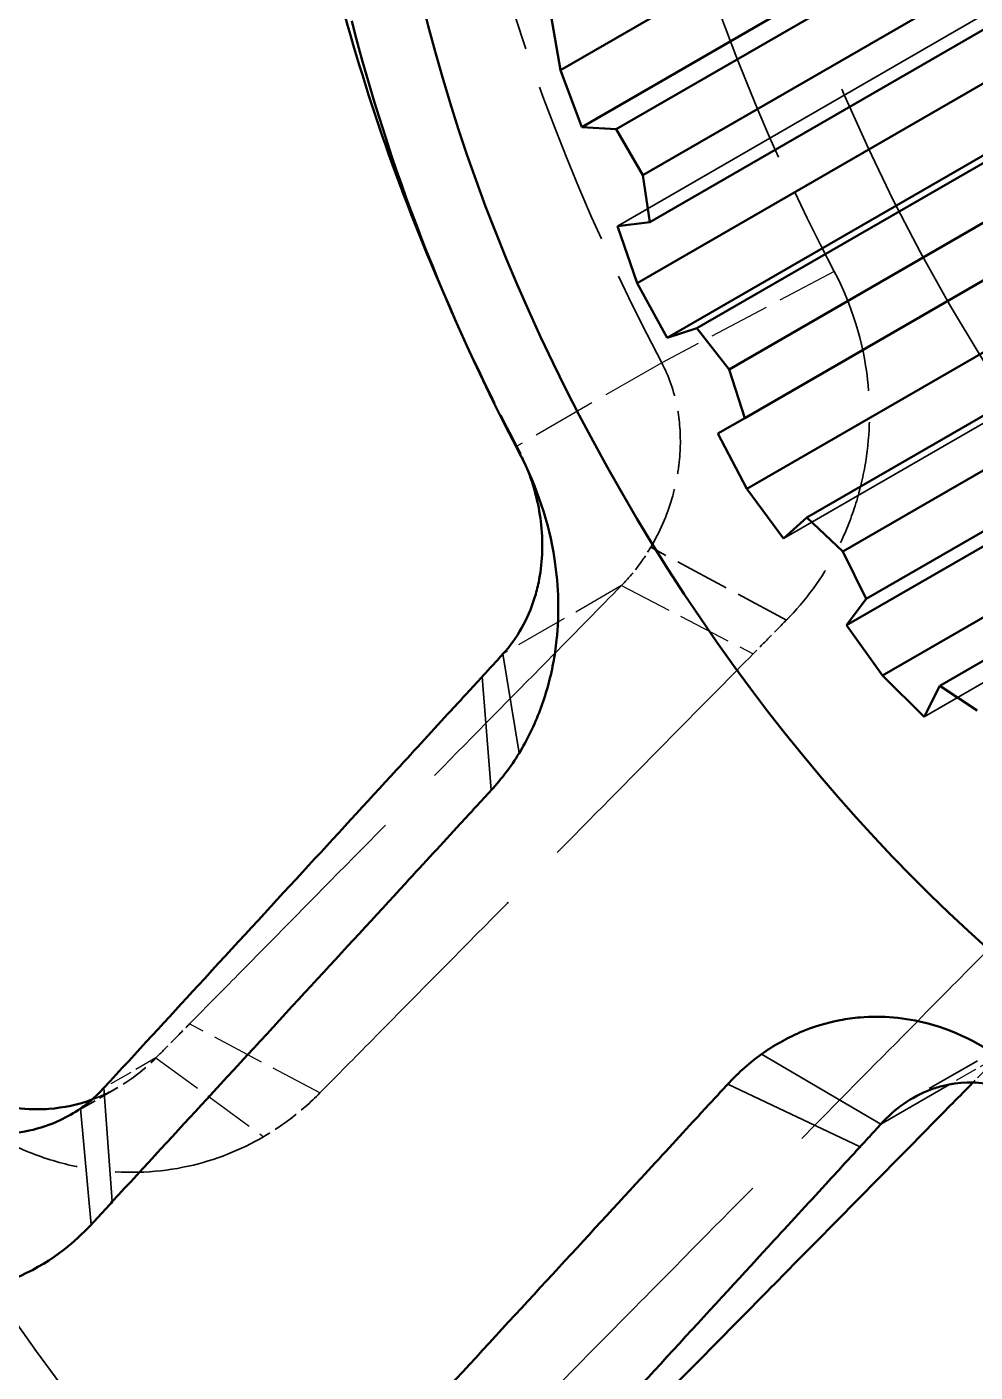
# Model space of a CAD drawing. Header units: millimetres. Extents: x 0 to 840, y 0 to 594.
# Drawn here: x 117.17 to 141.75, y 405.01 to 439.89 of the extents above; entities that cross this region are included whole.
import ezdxf

# ---------------------------------------------------------------- set-up
doc = ezdxf.new("R2010")
doc.units = ezdxf.units.MM
doc.header["$LTSCALE"] = 2
doc.linetypes.add('DASHED', pattern=[0.2067, 0.1654, -0.0413])
for name, color, linetype, lineweight in [('Hidden (ANSI)', 7, 'DASHED', 35), ('Hidden Narrow (ANSI)', 7, 'DASHED', 25), ('Visible (ANSI)', 7, 'Continuous', 50), ('Visible Narrow (ANSI)', 7, 'Continuous', 35)]:
    doc.layers.add(name, color=color, linetype=linetype, lineweight=lineweight)

msp = doc.modelspace()

# ---------------------------------------------------------------- linework, layer by layer
at = {"layer": 'Hidden (ANSI)', "ltscale": 32.656025}
for p, q in [((132.48, 434.731), (151.572, 445.754)), ((136.787, 426.631), (155.878, 437.654)), ((140.432, 422.004), (159.524, 433.027))]:
    msp.add_line(p, q, dxfattribs=at)
at = {"layer": 'Hidden (ANSI)', "ltscale": 4.286345}
msp.add_line((136.861, 424.512), (133.345, 426.4), dxfattribs=at)
at = {"layer": 'Hidden (ANSI)', "ltscale": 4.351354}
msp.add_line((143.371, 413.986), (140.14, 412.121), dxfattribs=at)
at = {"layer": 'Hidden (ANSI)', "ltscale": 1.652235}
msp.add_line((119.531, 412.393), (118.304, 411.685), dxfattribs=at)
at = {"layer": 'Hidden (ANSI)', "ltscale": 27.634188}
msp.add_ellipse((144.068, 434.42), major_axis=(-40, 69.282), ratio=0.57735, start_param=5.497787, end_param=10.210176, dxfattribs=at)
at = {"layer": 'Hidden (ANSI)', "ltscale": 27.979616}
for centre, start_param, end_param in [((143.361, 434.011), 3.141593, 6.283185), ((139.118, 431.562), 3.926991, 5.497787)]:
    msp.add_ellipse(centre, major_axis=(40.5, -70.148), ratio=0.57735, start_param=start_param, end_param=end_param, dxfattribs=at)
at = {"layer": 'Hidden (ANSI)', "ltscale": 27.864473}
msp.add_ellipse((144.068, 434.42), major_axis=(-33, 57.158), ratio=0.57735, dxfattribs=at)
at = {"layer": 'Hidden (ANSI)', "ltscale": 26.821417}
msp.add_ellipse((156.089, 441.36), major_axis=(-15, 25.981), ratio=0.57735, dxfattribs=at)
at = {"layer": 'Hidden (ANSI)', "ltscale": 11.843507}
msp.add_ellipse((155.325, 440.919), major_axis=(16.144, -27.962), ratio=0.57735, start_param=4.258003, end_param=4.643177, dxfattribs=at)
at = {"layer": 'Hidden (ANSI)', "ltscale": 12.838596}
msp.add_ellipse((152.298, 439.171), major_axis=(-17.5, 30.311), ratio=0.57735, start_param=1.11641, end_param=1.501584, dxfattribs=at)
at = {"layer": 'Hidden (ANSI)', "ltscale": 4.190857}
msp.add_ellipse((148.546, 437.005), major_axis=(17.5, -30.311), ratio=0.57735, start_param=4.517444, end_param=4.643177, dxfattribs=at)
at = {"layer": 'Hidden (ANSI)', "ltscale": 9.811277}
msp.add_open_spline([(138.103, 433.554), (138.55, 432.705), (138.857, 431.72), (139.055, 429.967), (139.02, 429.195), (138.896, 428.496), (138.829, 428.117), (138.739, 427.763), (138.505, 427.057), (138.363, 426.712), (137.864, 425.72), (137.438, 425.117), (136.923, 424.575), (136.892, 424.543), (136.861, 424.512)], degree=3, knots=[-2.4474284, -2.4474284, -2.4474284, -2.4474284, -2.275848, -2.275848, -2.1377419, -2.1377419, -2.1377419, -2.0626824, -2.0626824, -1.9876229, -1.9876229, -1.8375039, -1.8375039, -1.8280554, -1.8280554, -1.8280554, -1.8280554], dxfattribs=at)
at = {"layer": 'Hidden (ANSI)', "ltscale": 4.932088}
msp.add_open_spline([(133.345, 426.4), (133.36, 426.426), (133.374, 426.451), (133.619, 426.878), (133.796, 427.309), (133.974, 427.946), (134.019, 428.156), (134.082, 428.564), (134.101, 428.759), (134.109, 428.957), (134.123, 429.322), (134.096, 429.689), (133.95, 430.456), (133.809, 430.846), (133.629, 431.188)], degree=3, knots=[1.8280554, 1.8280554, 1.8280554, 1.8280554, 1.8375039, 1.8375039, 1.9876229, 1.9876229, 2.0626824, 2.0626824, 2.1377419, 2.1377419, 2.1377419, 2.275848, 2.275848, 2.4474284, 2.4474284, 2.4474284, 2.4474284], dxfattribs=at)
at = {"layer": 'Hidden (ANSI)', "ltscale": 0.679705}
msp.add_open_spline([(129.878, 429.022), (129.986, 428.815), (130.084, 428.598), (130.168, 428.375)], degree=3, dxfattribs=at)
at = {"layer": 'Hidden (ANSI)', "ltscale": 3.346239}
msp.add_open_spline([(130.096, 428.559), (130.152, 428.426), (130.209, 428.289), (130.268, 428.151)], degree=3, dxfattribs=at)
at = {"layer": 'Hidden (ANSI)', "ltscale": 1.331797}
msp.add_open_spline([(132.585, 425.407), (132.729, 425.554), (132.865, 425.711), (133.118, 426.042), (133.235, 426.216), (133.345, 426.4)], degree=3, knots=[2.8756686, 2.8756686, 2.8756686, 2.8756686, 2.9651426, 2.9651426, 3.0546167, 3.0546167, 3.0546167, 3.0546167], dxfattribs=at)
at = {"layer": 'Hidden (ANSI)', "ltscale": 21.877134}
msp.add_open_spline([(121.39, 414.043), (121.845, 414.505), (122.296, 414.962), (123.455, 416.138), (124.153, 416.846), (125.923, 418.642), (126.964, 419.698), (127.96, 420.71), (128.956, 421.721), (129.907, 422.687), (131.425, 424.228), (132.013, 424.826), (132.585, 425.407)], degree=3, knots=[0.923966, 0.923966, 0.923966, 0.923966, 1.126237, 1.126237, 1.456626, 1.456626, 1.989291, 1.989291, 1.989291, 2.521954, 2.521954, 2.875669, 2.875669, 2.875669, 2.875669], dxfattribs=at)
at = {"layer": 'Hidden (ANSI)', "ltscale": 1.321626}
msp.add_open_spline([(136.861, 424.512), (136.72, 424.368), (136.577, 424.224), (136.291, 423.933), (136.146, 423.786), (136.001, 423.639)], degree=3, knots=[-3.0546167, -3.0546167, -3.0546167, -3.0546167, -2.9651426, -2.9651426, -2.8756686, -2.8756686, -2.8756686, -2.8756686], dxfattribs=at)
at = {"layer": 'Hidden (ANSI)', "ltscale": 21.892319}
for points, knots in [([(136.001, 423.639), (135.426, 423.056), (134.835, 422.457), (133.312, 420.912), (132.358, 419.944), (131.358, 418.931), (130.359, 417.918), (129.315, 416.859), (127.54, 415.06), (126.841, 414.352), (125.678, 413.174), (125.227, 412.717), (124.771, 412.254)], [-2.875669, -2.875669, -2.875669, -2.875669, -2.521954, -2.521954, -1.989291, -1.989291, -1.989291, -1.456626, -1.456626, -1.126237, -1.126237, -0.923966, -0.923966, -0.923966, -0.923966]), ([(130.899, 404.631), (131.362, 405.1), (131.821, 405.564), (132.994, 406.753), (133.697, 407.465), (135.48, 409.271), (136.527, 410.33), (137.525, 411.342), (138.524, 412.353), (139.475, 413.316), (140.985, 414.846), (141.567, 415.436), (142.133, 416.01)], [-3.219379, -3.219379, -3.219379, -3.219379, -3.036844, -3.036844, -2.740542, -2.740542, -2.261699, -2.261699, -2.261699, -1.78286, -1.78286, -1.466705, -1.466705, -1.466705, -1.466705])]:
    msp.add_open_spline(points, degree=3, knots=knots, dxfattribs=at)
at = {"layer": 'Hidden (ANSI)', "ltscale": 12.125346}
msp.add_open_spline([(123.311, 411.118), (122.719, 410.772), (122.056, 410.507), (120.606, 410.187), (119.811, 410.15), (119.031, 410.248), (118.792, 410.278), (118.555, 410.32), (117.909, 410.468), (117.485, 410.604), (116.362, 411.083), (115.668, 411.507), (114.309, 412.652), (113.669, 413.412), (113.183, 414.22)], degree=3, knots=[-1.6166112, -1.6166112, -1.6166112, -1.6166112, -1.4630533, -1.4630533, -1.2976225, -1.2976225, -1.2976225, -1.2470682, -1.2470682, -1.1579183, -1.1579183, -1.0104949, -1.0104949, -0.8395192, -0.8395192, -0.8395192, -0.8395192], dxfattribs=at)
at = {"layer": 'Hidden (ANSI)', "ltscale": 1.337729}
msp.add_open_spline([(120.517, 413.159), (120.654, 413.298), (120.786, 413.431), (121.07, 413.719), (121.229, 413.88), (121.39, 414.043)], degree=3, knots=[1.6166112, 1.6166112, 1.6166112, 1.6166112, 1.6790384, 1.6790384, 1.7557259, 1.7557259, 1.7557259, 1.7557259], dxfattribs=at)
at = {"layer": 'Hidden (ANSI)', "ltscale": 2.200742}
msp.add_open_spline([(118.857, 412.079), (119.019, 412.138), (119.177, 412.206), (119.779, 412.513), (120.18, 412.818), (120.517, 413.159)], degree=3, knots=[1.4111705, 1.4111705, 1.4111705, 1.4111705, 1.4630533, 1.4630533, 1.6166112, 1.6166112, 1.6166112, 1.6166112], dxfattribs=at)
at = {"layer": 'Hidden (ANSI)', "ltscale": 1.058369}
msp.add_open_spline([(142.383, 413.218), (142.156, 412.989), (141.928, 412.756), (141.696, 412.52)], degree=3, dxfattribs=at)
at = {"layer": 'Hidden (ANSI)', "ltscale": 2.019321}
msp.add_open_spline([(124.771, 412.254), (124.523, 412.003), (124.263, 411.777), (123.781, 411.413), (123.552, 411.259), (123.311, 411.118)], degree=3, knots=[-1.7557259, -1.7557259, -1.7557259, -1.7557259, -1.6790384, -1.6790384, -1.6166112, -1.6166112, -1.6166112, -1.6166112], dxfattribs=at)
at = {"layer": 'Hidden Narrow (ANSI)', "ltscale": 4.826541}
msp.add_line((138.103, 433.554), (133.629, 431.188), dxfattribs=at)
at = {"layer": 'Hidden Narrow (ANSI)', "ltscale": 5.052637}
msp.add_line((133.629, 431.188), (129.878, 429.022), dxfattribs=at)
at = {"layer": 'Hidden Narrow (ANSI)', "ltscale": 3.340987}
msp.add_line((129.878, 429.022), (129.945, 428.834), dxfattribs=at)
at = {"layer": 'Hidden Narrow (ANSI)', "ltscale": 4.136061}
msp.add_line((132.585, 425.407), (129.514, 423.634), dxfattribs=at)
at = {"layer": 'Hidden Narrow (ANSI)', "ltscale": 4.179332}
msp.add_line((132.585, 425.407), (136.001, 423.639), dxfattribs=at)
at = {"layer": 'Hidden Narrow (ANSI)', "ltscale": 4.13945}
msp.add_line((124.771, 412.254), (121.39, 414.043), dxfattribs=at)
at = {"layer": 'Hidden Narrow (ANSI)', "ltscale": 1.811612}
msp.add_line((120.517, 413.159), (119.172, 412.383), dxfattribs=at)
at = {"layer": 'Hidden Narrow (ANSI)', "ltscale": 4.030493}
msp.add_line((120.517, 413.159), (123.311, 411.118), dxfattribs=at)
at = {"layer": 'Hidden Narrow (ANSI)', "ltscale": 1.737118}
msp.add_line((142.383, 413.218), (141.093, 412.474), dxfattribs=at)
at = {"layer": 'Visible (ANSI)'}
for p, q in [((131.008, 438.775), (150.099, 449.797)), ((131.556, 437.297), (150.648, 448.319)), ((132.453, 437.245), (151.545, 448.268)), ((133.137, 436.046), (152.229, 447.069)), ((133.321, 434.832), (152.413, 445.855)), ((132.996, 433.252), (152.088, 444.275)), ((134.543, 432.083), (153.635, 443.105)), ((133.769, 431.829), (152.861, 442.852)), ((135.375, 431.011), (154.466, 442.034)), ((135.783, 429.752), (154.875, 440.774)), ((131.008, 438.775), (130.751, 440.212)), ((135.833, 427.915), (154.925, 438.938)), ((131.556, 437.297), (131.008, 438.775)), ((137.393, 427.175), (156.485, 438.197)), ((132.453, 437.245), (131.556, 437.297)), ((133.137, 436.046), (132.453, 437.245)), ((138.323, 426.294), (157.414, 437.316)), ((133.321, 434.832), (133.137, 436.046)), ((138.931, 425.061), (158.023, 436.083)), ((138.422, 424.383), (157.514, 435.405)), ((132.48, 434.731), (133.321, 434.832)), ((132.996, 433.252), (132.48, 434.731)), ((139.355, 423.076), (158.447, 434.098)), ((140.836, 422.807), (159.928, 433.829)), ((133.769, 431.829), (132.996, 433.252)), ((128.209, 432.456), (127.988, 432.964)), ((134.543, 432.083), (133.769, 431.829)), ((135.375, 431.011), (134.543, 432.083)), ((135.783, 429.752), (135.375, 431.011)), ((135.087, 429.35), (135.783, 429.752)), ((135.833, 427.915), (135.087, 429.35)), ((136.787, 426.631), (135.833, 427.915)), ((137.393, 427.175), (136.787, 426.631)), ((138.323, 426.294), (137.393, 427.175)), ((138.931, 425.061), (138.323, 426.294)), ((138.422, 424.383), (138.931, 425.061)), ((139.355, 423.076), (138.422, 424.383)), ((140.432, 422.004), (139.355, 423.076)), ((140.836, 422.807), (140.432, 422.004)), ((141.81, 422.167), (140.836, 422.807))]:
    msp.add_line(p, q, dxfattribs=at)
for centre, major_axis, start_param, end_param in [((143.361, 434.011), (-40.5, 70.148), 3.141593, 6.283185), ((139.118, 431.562), (40.5, -70.148), 5.497787, 10.210176), ((148.546, 437.005), (17.5, -30.311), 4.258003, 4.517444), ((147.096, 436.168), (-16.077, 27.846), 1.11641, 1.501584)]:
    msp.add_ellipse(centre, major_axis=major_axis, ratio=0.57735, start_param=start_param, end_param=end_param, dxfattribs=at)
for centre, major_axis in [((138.411, 431.154), (-40, 69.282)), ((138.411, 431.154), (35, -60.622)), ((138.634, 431.283), (-34.026, 58.934)), ((147.603, 436.461), (-15, 25.981))]:
    msp.add_ellipse(centre, major_axis=major_axis, ratio=0.57735, dxfattribs=at)
for points, knots in [([(129.934, 421.064), (130.147, 421.414), (130.33, 421.79), (130.626, 422.575), (130.739, 422.983), (130.853, 423.588), (130.883, 423.791), (130.905, 424), (130.975, 424.658), (130.963, 425.374), (130.706, 427.044), (130.382, 428.001), (129.945, 428.834)], [-1.2284423, -1.2284423, -1.2284423, -1.2284423, -1.1412346, -1.1412346, -1.0544509, -1.0544509, -1.0130323, -1.0130323, -1.0130323, -0.8823672, -0.8823672, -0.7102834, -0.7102834, -0.7102834, -0.7102834]), ([(130.168, 428.375), (130.339, 427.924), (130.457, 427.448), (130.562, 426.457), (130.533, 425.947), (130.44, 425.497), (130.411, 425.354), (130.375, 425.217), (130.249, 424.813), (130.136, 424.549), (129.859, 424.06), (129.695, 423.834), (129.514, 423.634)], [0.7673106, 0.7673106, 0.7673106, 0.7673106, 0.8823672, 0.8823672, 1.0130323, 1.0130323, 1.0130323, 1.0544509, 1.0544509, 1.1412346, 1.1412346, 1.2284423, 1.2284423, 1.2284423, 1.2284423]), ([(129.514, 423.634), (129.423, 423.534), (129.332, 423.435), (129.153, 423.239), (129.064, 423.142), (128.975, 423.045)], [1.22844234, 1.22844234, 1.22844234, 1.22844234, 1.27211174, 1.27211174, 1.31578114, 1.31578114, 1.31578114, 1.31578114]), ([(128.975, 423.045), (128.712, 422.758), (128.446, 422.469), (127.715, 421.673), (127.242, 421.159), (125.98, 419.785), (125.168, 418.902), (124.314, 417.973), (123.46, 417.044), (122.563, 416.069), (120.837, 414.192), (120.023, 413.308), (119.172, 412.383)], [1.141655, 1.141655, 1.141655, 1.141655, 1.29547, 1.29547, 1.555453, 1.555453, 1.969255, 1.969255, 1.969255, 2.383056, 2.383056, 2.72399, 2.72399, 2.72399, 2.72399]), ([(129.212, 420.104), (129.345, 420.248), (129.472, 420.401), (129.713, 420.721), (129.827, 420.889), (129.934, 421.064)], [-1.31578114, -1.31578114, -1.31578114, -1.31578114, -1.27211174, -1.27211174, -1.22844234, -1.22844234, -1.22844234, -1.22844234]), ([(119.388, 409.434), (120.241, 410.36), (121.056, 411.245), (122.785, 413.122), (123.684, 414.098), (124.54, 415.028), (125.396, 415.957), (126.209, 416.841), (127.474, 418.216), (127.948, 418.73), (128.681, 419.527), (128.948, 419.817), (129.212, 420.104)], [-2.72399, -2.72399, -2.72399, -2.72399, -2.383056, -2.383056, -1.969255, -1.969255, -1.969255, -1.555453, -1.555453, -1.29547, -1.29547, -1.141655, -1.141655, -1.141655, -1.141655]), ([(113.28, 414.375), (113.651, 413.76), (114.157, 413.192), (115.223, 412.4), (115.763, 412.138), (116.615, 411.899), (116.931, 411.85), (117.403, 411.825), (117.575, 411.827), (117.745, 411.84), (118.127, 411.867), (118.503, 411.95), (118.857, 412.079)], [0.8395192, 0.8395192, 0.8395192, 0.8395192, 1.0104949, 1.0104949, 1.1579183, 1.1579183, 1.2470682, 1.2470682, 1.2976225, 1.2976225, 1.2976225, 1.4111705, 1.4111705, 1.4111705, 1.4111705]), ([(142.744, 412.912), (142.09, 413.436), (141.319, 413.842), (139.938, 414.209), (139.335, 414.258), (138.774, 414.211), (138.596, 414.196), (138.423, 414.171), (137.901, 414.072), (137.547, 413.964), (136.859, 413.668), (136.525, 413.479), (136.212, 413.254)], [-0.7102834, -0.7102834, -0.7102834, -0.7102834, -0.5381997, -0.5381997, -0.4075346, -0.4075346, -0.4075346, -0.3661159, -0.3661159, -0.2793322, -0.2793322, -0.1921245, -0.1921245, -0.1921245, -0.1921245]), ([(118.565, 411.851), (118.393, 411.731), (118.214, 411.629), (117.53, 411.307), (116.946, 411.183), (115.902, 411.193), (115.44, 411.277), (115.013, 411.42), (114.902, 411.457), (114.794, 411.497), (114.417, 411.654), (114.146, 411.797), (113.493, 412.22), (113.128, 412.534), (112.571, 413.153), (112.359, 413.444), (112.18, 413.74)], [1.3853329, 1.3853329, 1.3853329, 1.3853329, 1.4584929, 1.4584929, 1.6663335, 1.6663335, 1.8313548, 1.8313548, 1.8313548, 1.874174, 1.874174, 1.9840563, 1.9840563, 2.1501704, 2.1501704, 2.2773767, 2.2773767, 2.2773767, 2.2773767]), ([(136.212, 413.254), (136.04, 413.129), (135.873, 412.994), (135.584, 412.732), (135.46, 412.608), (135.341, 412.479)], [-0.19212449, -0.19212449, -0.19212449, -0.19212449, -0.1439241, -0.1439241, -0.10478569, -0.10478569, -0.10478569, -0.10478569]), ([(119.172, 412.383), (119.081, 412.284), (118.985, 412.19), (118.783, 412.012), (118.677, 411.929), (118.565, 411.851)], [2.72399029, 2.72399029, 2.72399029, 2.72399029, 2.76042306, 2.76042306, 2.79685582, 2.79685582, 2.79685582, 2.79685582]), ([(135.341, 412.479), (135.074, 412.189), (134.803, 411.896), (134.064, 411.093), (133.588, 410.576), (132.317, 409.196), (131.5, 408.31), (130.643, 407.38), (129.786, 406.449), (128.889, 405.475), (127.167, 403.607), (126.359, 402.73), (125.514, 401.813)], [-2.80437, -2.80437, -2.80437, -2.80437, -2.630747, -2.630747, -2.338751, -2.338751, -1.873127, -1.873127, -1.873127, -1.407506, -1.407506, -1.024596, -1.024596, -1.024596, -1.024596]), ([(141.696, 412.52), (141.351, 412.17), (141, 411.813), (139.737, 410.53), (138.79, 409.568), (137.795, 408.558), (136.8, 407.548), (135.757, 406.49), (133.979, 404.685), (133.278, 403.974), (132.108, 402.787), (131.65, 402.323), (131.188, 401.854)], [1.593714, 1.593714, 1.593714, 1.593714, 1.78286, 1.78286, 2.261699, 2.261699, 2.261699, 2.740542, 2.740542, 3.036844, 3.036844, 3.219379, 3.219379, 3.219379, 3.219379]), ([(139.312, 411.445), (139.493, 411.645), (139.694, 411.824), (140.124, 412.123), (140.353, 412.244), (140.698, 412.375), (140.815, 412.411), (140.936, 412.44), (141.317, 412.532), (141.742, 412.55), (142.741, 412.365), (143.32, 412.083), (143.809, 411.691)], [0.1921245, 0.1921245, 0.1921245, 0.1921245, 0.2793322, 0.2793322, 0.3661159, 0.3661159, 0.4075346, 0.4075346, 0.4075346, 0.5381997, 0.5381997, 0.7102834, 0.7102834, 0.7102834, 0.7102834]), ([(138.773, 410.857), (138.853, 410.943), (138.933, 411.03), (139.112, 411.226), (139.211, 411.335), (139.312, 411.445)], [0.10478569, 0.10478569, 0.10478569, 0.10478569, 0.1439241, 0.1439241, 0.19212449, 0.19212449, 0.19212449, 0.19212449]), ([(108.011, 411.229), (108.367, 410.638), (108.798, 410.064), (109.921, 408.88), (110.65, 408.316), (111.897, 407.63), (112.402, 407.422), (113.081, 407.224), (113.273, 407.176), (113.468, 407.138), (114.217, 406.989), (114.986, 406.976), (116.622, 407.27), (117.463, 407.663), (118.383, 408.383), (118.617, 408.598), (118.836, 408.834)], [-2.2773767, -2.2773767, -2.2773767, -2.2773767, -2.1501704, -2.1501704, -1.9840563, -1.9840563, -1.874174, -1.874174, -1.8313548, -1.8313548, -1.8313548, -1.6663335, -1.6663335, -1.4584929, -1.4584929, -1.3853329, -1.3853329, -1.3853329, -1.3853329]), ([(128.97, 400.194), (129.813, 401.11), (130.62, 401.987), (132.338, 403.855), (133.233, 404.829), (134.088, 405.759), (134.944, 406.688), (135.758, 407.574), (137.026, 408.954), (137.501, 409.471), (138.237, 410.273), (138.507, 410.566), (138.773, 410.857)], [1.024596, 1.024596, 1.024596, 1.024596, 1.407506, 1.407506, 1.873127, 1.873127, 1.873127, 2.338751, 2.338751, 2.630747, 2.630747, 2.80437, 2.80437, 2.80437, 2.80437]), ([(118.836, 408.834), (118.928, 408.935), (119.021, 409.036), (119.205, 409.236), (119.297, 409.335), (119.388, 409.434)], [-2.79685582, -2.79685582, -2.79685582, -2.79685582, -2.76042306, -2.76042306, -2.72399029, -2.72399029, -2.72399029, -2.72399029])]:
    msp.add_open_spline(points, degree=3, knots=knots, dxfattribs=at)
at = {"layer": 'Visible Narrow (ANSI)'}
for p, q in [((129.514, 423.634), (129.934, 421.064)), ((129.212, 420.104), (128.975, 423.045)), ((136.212, 413.254), (139.312, 411.445)), ((119.172, 412.383), (119.388, 409.434)), ((138.773, 410.857), (135.341, 412.479)), ((141.093, 412.474), (139.312, 411.445)), ((118.836, 408.834), (118.565, 411.851))]:
    msp.add_line(p, q, dxfattribs=at)

doc.saveas('drawing.dxf')
